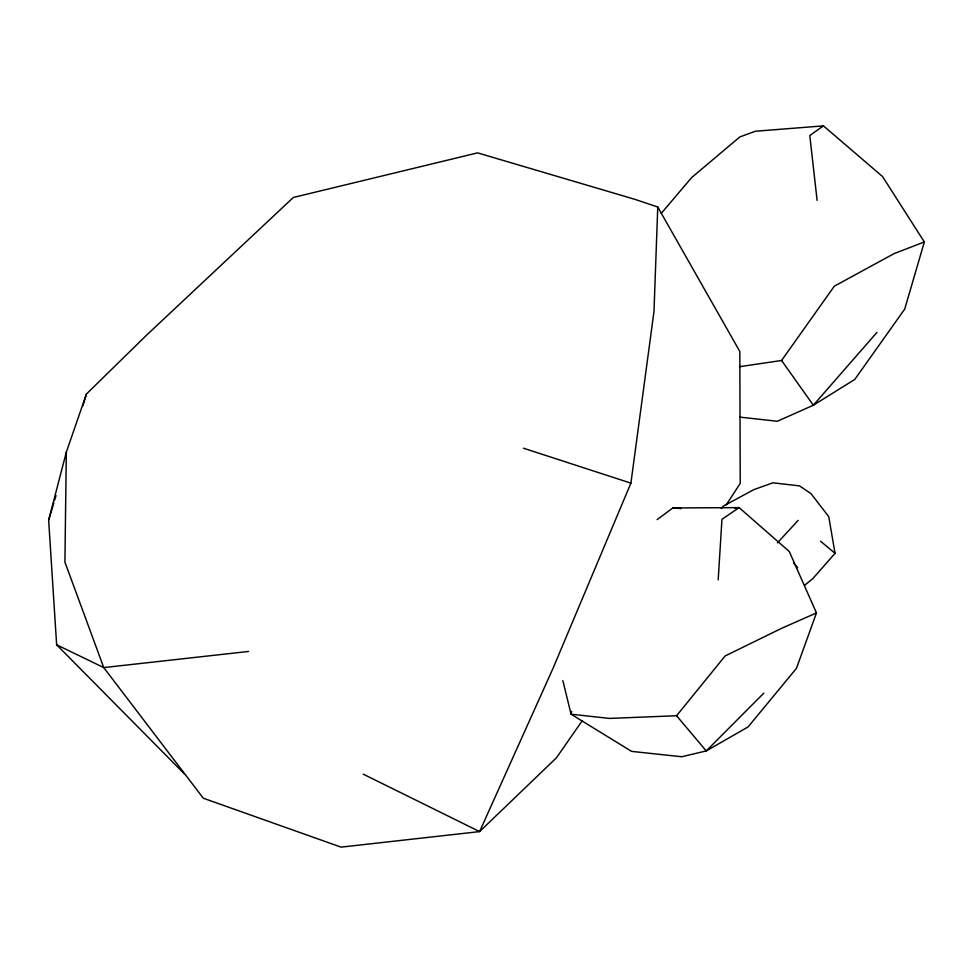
<?xml version="1.0" encoding="UTF-8"?>
<svg xmlns="http://www.w3.org/2000/svg" width="973" height="973" viewBox="0 0 973 973"><rect width="100%" height="100%" fill="white"/><g stroke="black" fill="none" stroke-linecap="round" stroke-linejoin="round"><path stroke-width="1.46" d="M726.235 504.89L740.222 483.386L739.821 351.472L657.76 207.03L634.432 199.197L477.585 152.87L293.335 197.47L146.753 334.992L86.427 394.016L66.334 452.129L64.911 562.102L103.746 667.587L203.308 798.225L341.061 847.13L479.604 831.599L556.422 757.833L582.255 720.713M657.76 207.03L653.978 311.542L630.905 483.143L553.114 668.159L479.604 831.599L363.209 774.131M718.183 579.908L721.966 519.278L739.115 507.614L789.298 551.545L816.456 612.929L796.437 668.378L748.091 726.928L706.252 750.937L681.72 756.739L631.574 751.375L571.066 714.206L562.844 680.565M571.65 711.251L571.066 714.206L609.475 718.415L676.563 715.739L725.153 655.948L781.66 628.29L816.456 612.929M184.371 773.876L56.641 644.783L48.65 520.202L66.334 452.129M661.202 213.452L691.56 177.645L739.894 136.889L755.486 131.233L823.45 125.87L882.584 176.6L924.35 241.973L904.708 309.11L854.768 379.446L813.343 405.23L777.354 421.26L739.845 417.125M48.65 520.202L53.856 502.798M54.731 499.891L56.033 495.549M82.96 405.619L86.427 394.016M739.516 366.687L781.587 360.484L834.299 286.196L894.151 253.576L924.35 241.973M721.321 508.636L723.134 506.203L753.759 489.674L772.866 482.815L799.502 485.88L811.056 493.7L828.753 516.663L835.041 553.309L812.759 578.692L804.707 585.235M876.904 332.462L813.343 405.23L781.587 360.484M777.439 542.873L798.164 520.36M763.793 693.165L706.252 750.937L676.563 715.739M657.152 519.594L672.866 507.955L739.115 507.614L734.737 508.32M820.774 127.062L823.45 125.87L809.779 135.539L817.101 200.329M248.638 651.448L103.746 667.587L56.641 644.783M672.866 507.955L680.991 508.587M523.498 448.212L630.905 483.143M820.567 541.256L835.041 553.309M793.615 563.148L797.653 567.66"/></g></svg>
